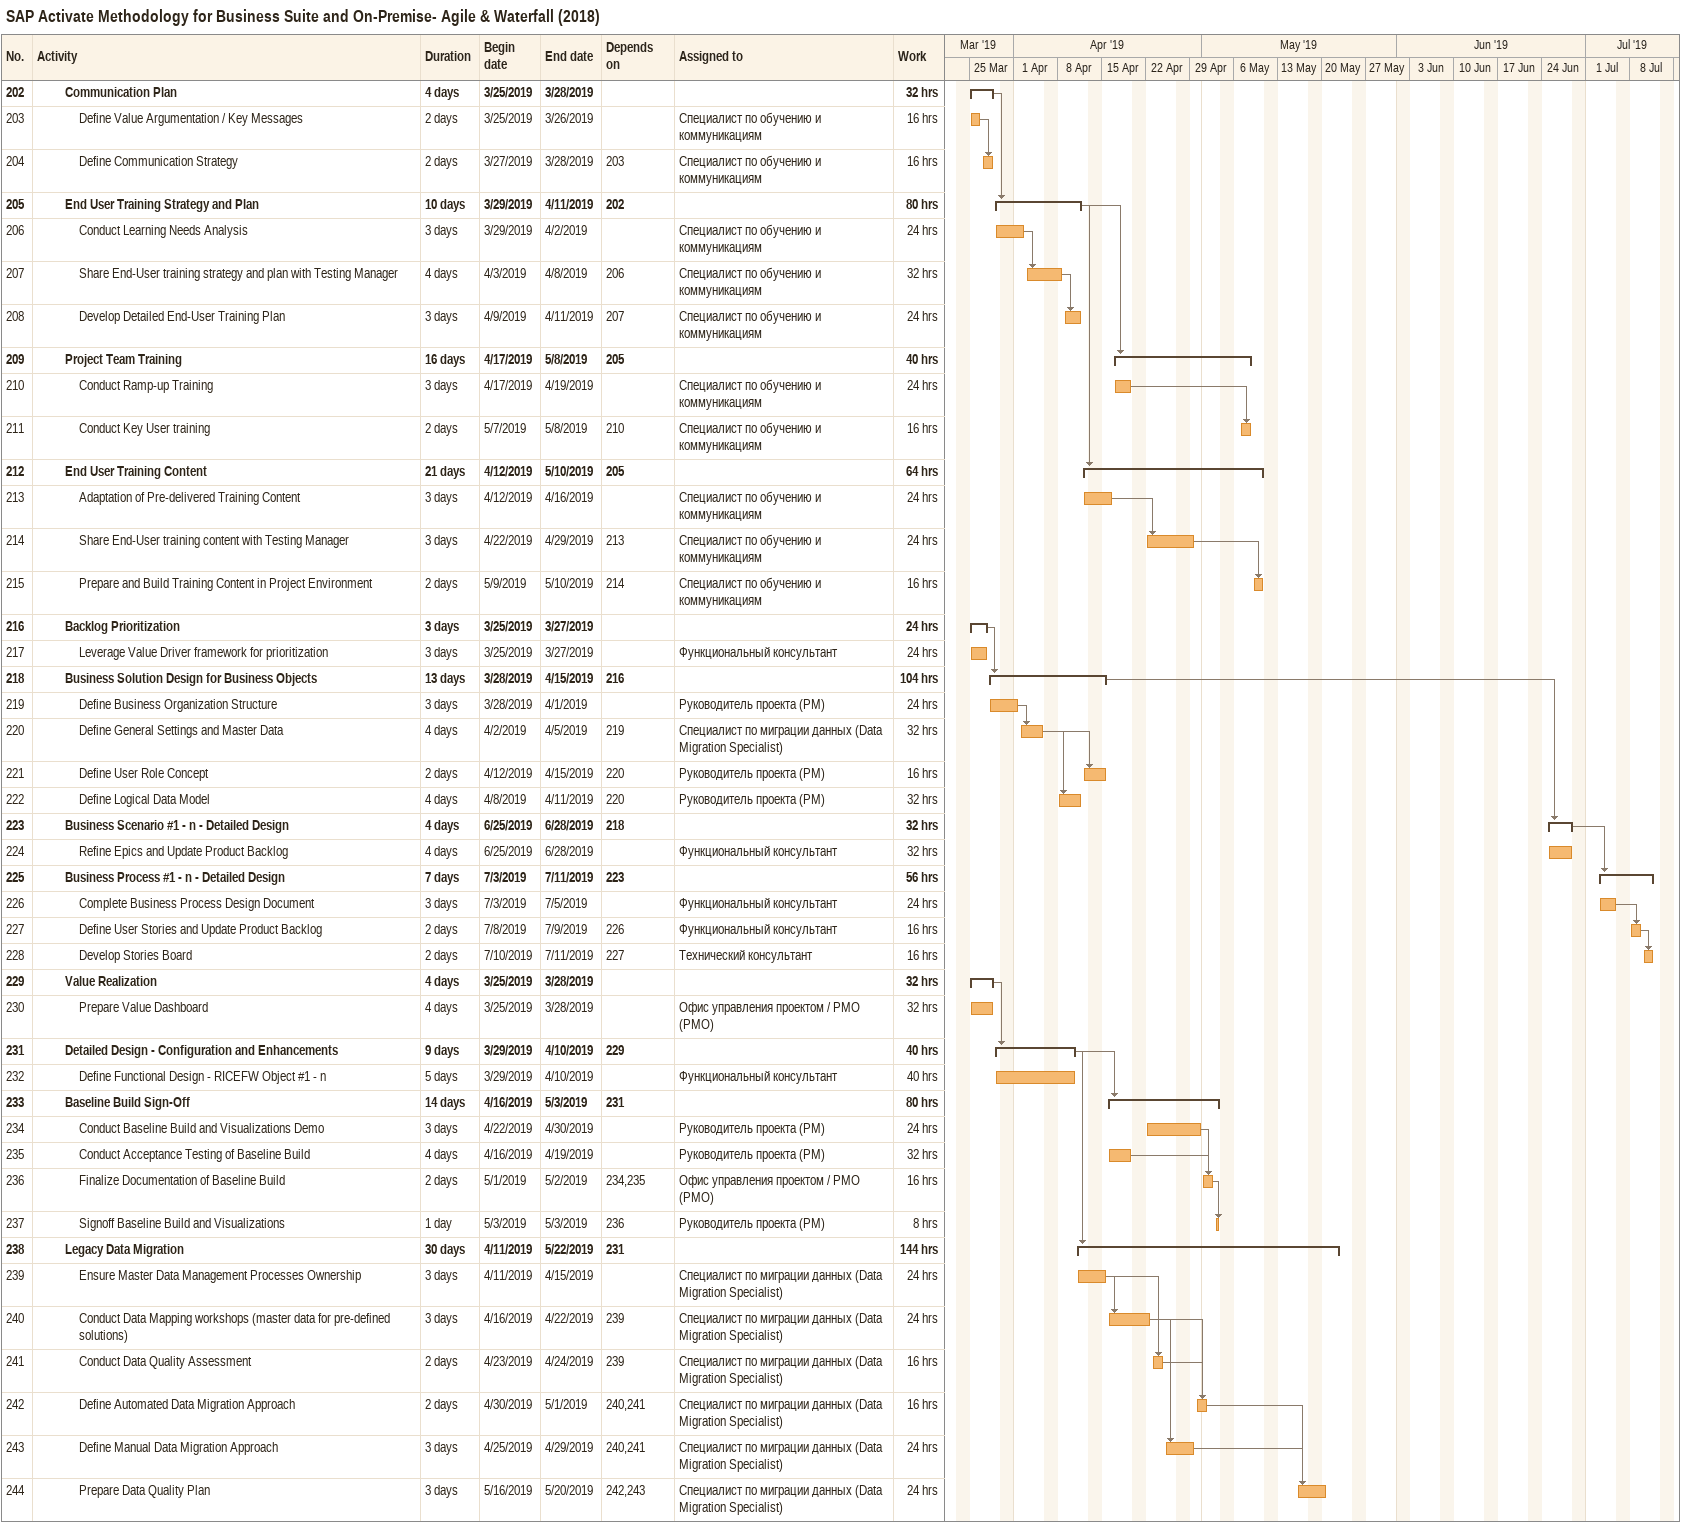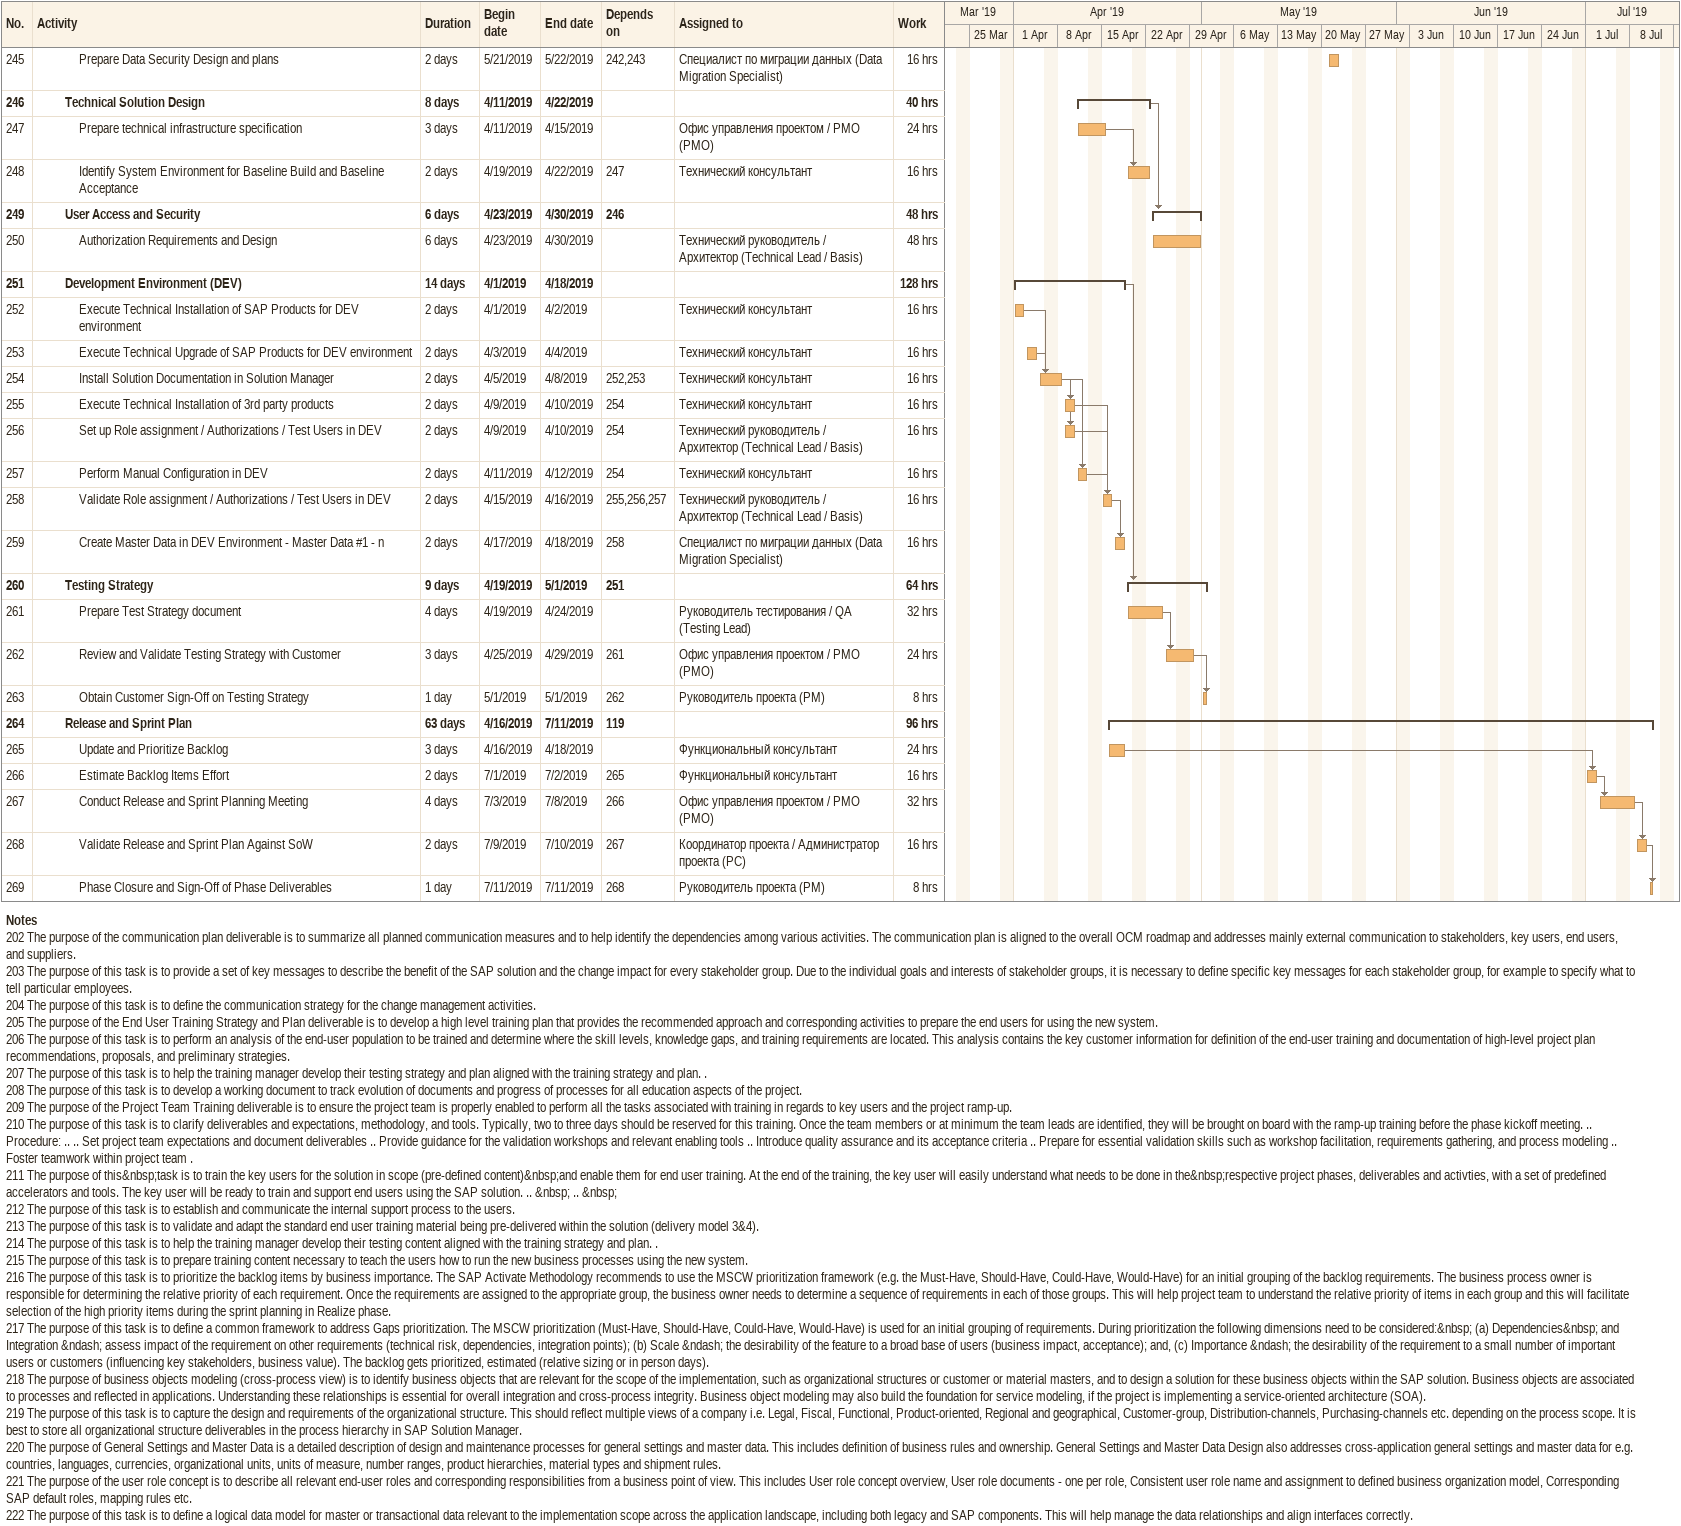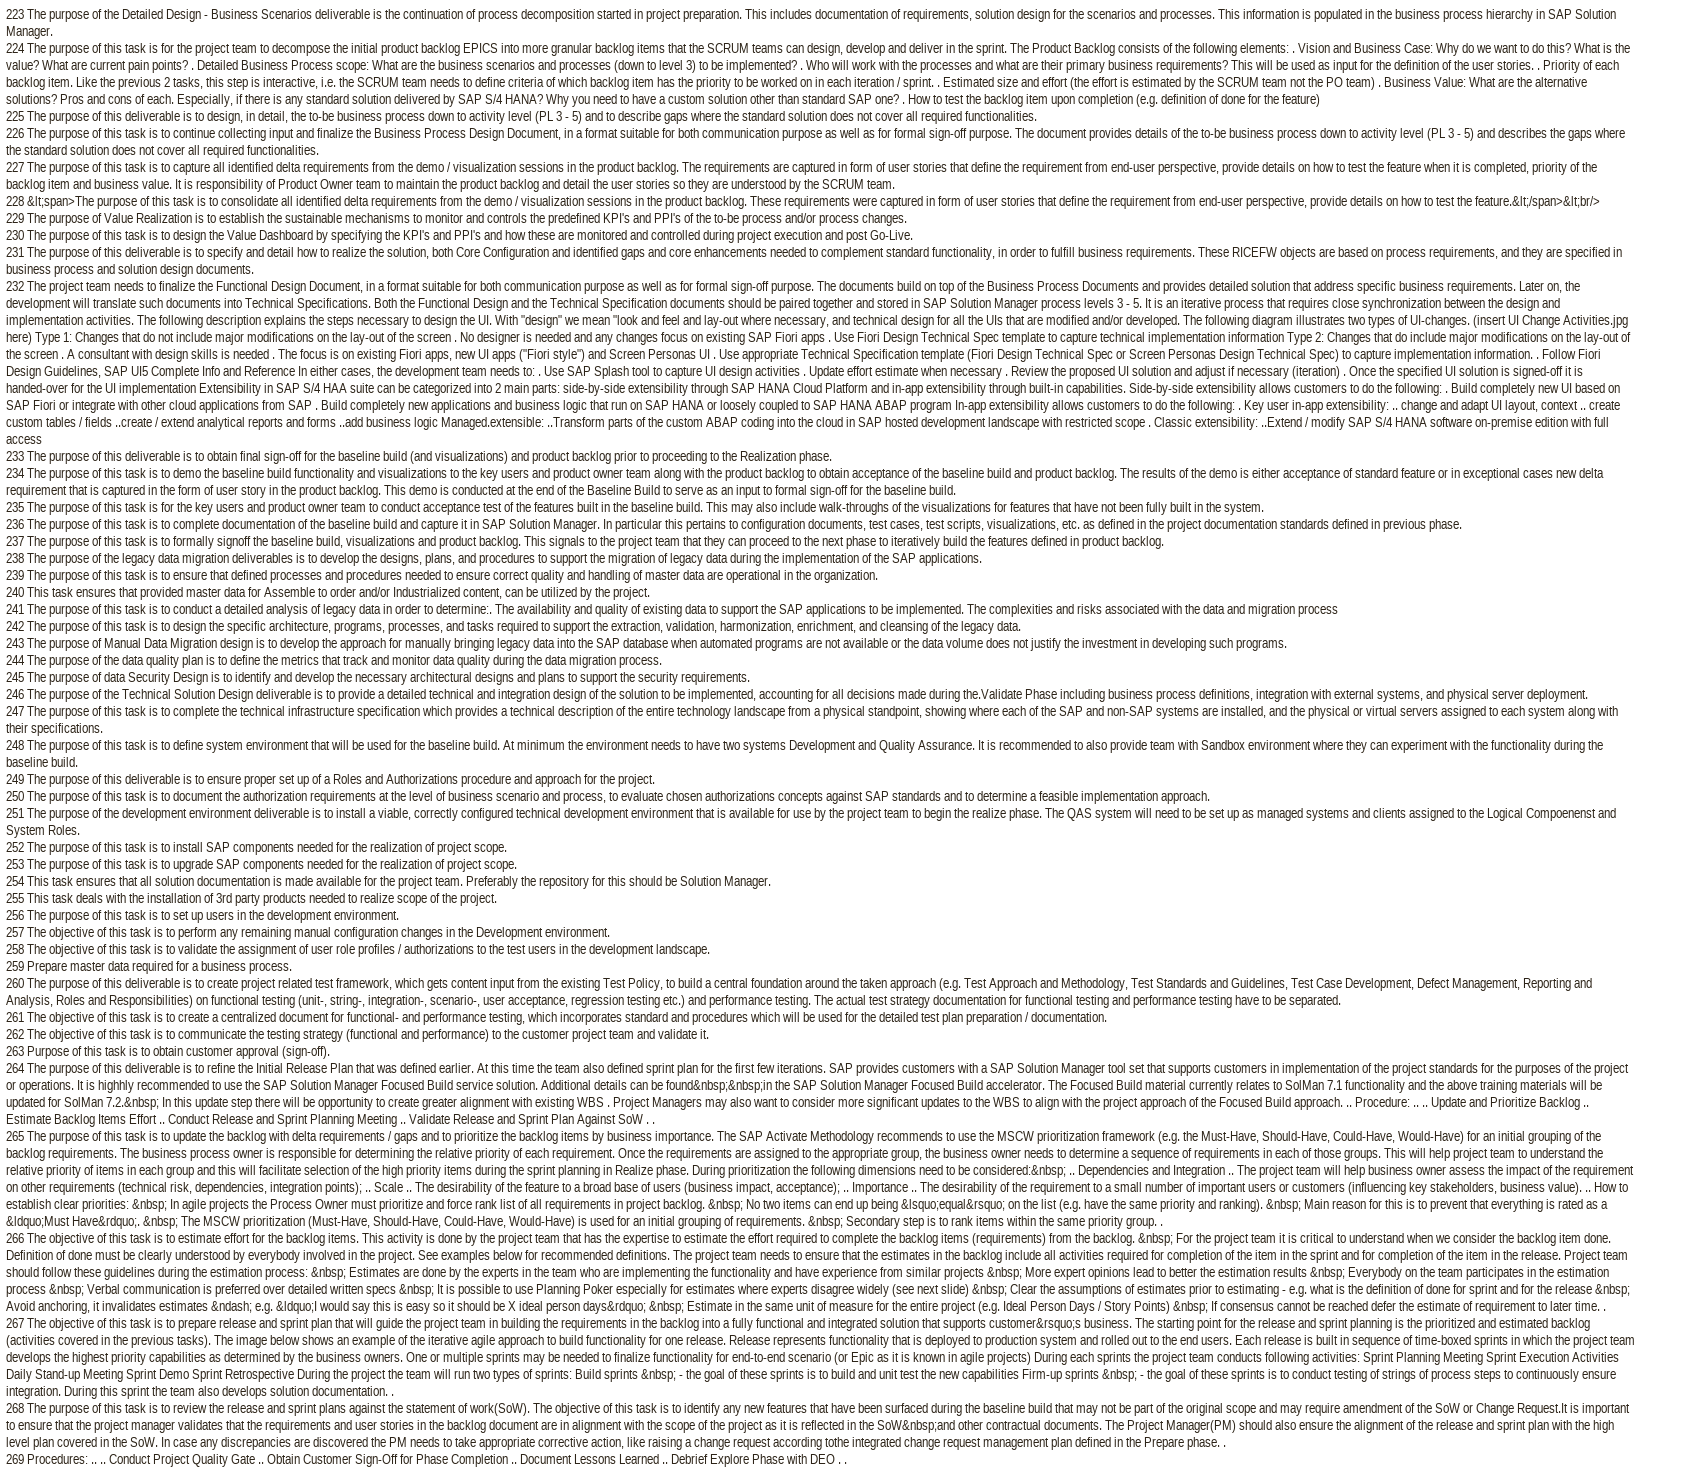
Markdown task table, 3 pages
SAP Activate Methodology for Business Suite and On-Premise- Agile & Waterfall (2018)

| ID | Level | Task | Duration | Start | Finish | Predecessors | Resources | Work (h) |
|---|---|---|---|---|---|---|---|---|
| 202 | 3 | **Communication Plan** | 4d | 2019-03-25 | 2019-03-28 |  |  | 32 |
| 203 | 4 | Define Value Argumentation / Key Messages | 2d | 2019-03-25 | 2019-03-26 |  | Специалист по обучению и коммуникациям | 16 |
| 204 | 4 | Define Communication Strategy | 2d | 2019-03-27 | 2019-03-28 | 203 | Специалист по обучению и коммуникациям | 16 |
| 205 | 3 | **End User Training Strategy and Plan** | 10d | 2019-03-29 | 2019-04-11 | 202 |  | 80 |
| 206 | 4 | Conduct Learning Needs Analysis | 3d | 2019-03-29 | 2019-04-02 |  | Специалист по обучению и коммуникациям | 24 |
| 207 | 4 | Share End-User training strategy and plan with Testing Manager | 4d | 2019-04-03 | 2019-04-08 | 206 | Специалист по обучению и коммуникациям | 32 |
| 208 | 4 | Develop Detailed End-User Training Plan | 3d | 2019-04-09 | 2019-04-11 | 207 | Специалист по обучению и коммуникациям | 24 |
| 209 | 3 | **Project Team Training** | 16d | 2019-04-17 | 2019-05-08 | 205 |  | 40 |
| 210 | 4 | Conduct Ramp-up Training | 3d | 2019-04-17 | 2019-04-19 |  | Специалист по обучению и коммуникациям | 24 |
| 211 | 4 | Conduct Key User training | 2d | 2019-05-07 | 2019-05-08 | 210 | Специалист по обучению и коммуникациям | 16 |
| 212 | 3 | **End User Training Content** | 21d | 2019-04-12 | 2019-05-10 | 205 |  | 64 |
| 213 | 4 | Adaptation of Pre-delivered Training Content | 3d | 2019-04-12 | 2019-04-16 |  | Специалист по обучению и коммуникациям | 24 |
| 214 | 4 | Share End-User training content with Testing Manager | 3d | 2019-04-22 | 2019-04-29 | 213 | Специалист по обучению и коммуникациям | 24 |
| 215 | 4 | Prepare and Build Training Content in Project Environment | 2d | 2019-05-09 | 2019-05-10 | 214 | Специалист по обучению и коммуникациям | 16 |
| 216 | 3 | **Backlog Prioritization** | 3d | 2019-03-25 | 2019-03-27 |  |  | 24 |
| 217 | 4 | Leverage Value Driver framework for prioritization | 3d | 2019-03-25 | 2019-03-27 |  | Функциональный консультант | 24 |
| 218 | 3 | **Business Solution Design for Business Objects** | 13d | 2019-03-28 | 2019-04-15 | 216 |  | 104 |
| 219 | 4 | Define Business Organization Structure | 3d | 2019-03-28 | 2019-04-01 |  | Руководитель проекта (PM) | 24 |
| 220 | 4 | Define General Settings and Master Data | 4d | 2019-04-02 | 2019-04-05 | 219 | Специалист по миграции данных (Data Migration Specialist) | 32 |
| 221 | 4 | Define User Role Concept | 2d | 2019-04-12 | 2019-04-15 | 220 | Руководитель проекта (PM) | 16 |
| 222 | 4 | Define Logical Data Model | 4d | 2019-04-08 | 2019-04-11 | 220 | Руководитель проекта (PM) | 32 |
| 223 | 3 | **Business Scenario #1 - n - Detailed Design** | 4d | 2019-06-25 | 2019-06-28 | 218 |  | 32 |
| 224 | 4 | Refine Epics and Update Product Backlog | 4d | 2019-06-25 | 2019-06-28 |  | Функциональный консультант | 32 |
| 225 | 3 | **Business Process #1 - n - Detailed Design** | 7d | 2019-07-03 | 2019-07-11 | 223 |  | 56 |
| 226 | 4 | Complete Business Process Design Document | 3d | 2019-07-03 | 2019-07-05 |  | Функциональный консультант | 24 |
| 227 | 4 | Define User Stories and Update Product Backlog | 2d | 2019-07-08 | 2019-07-09 | 226 | Функциональный консультант | 16 |
| 228 | 4 | Develop Stories Board | 2d | 2019-07-10 | 2019-07-11 | 227 | Технический консультант | 16 |
| 229 | 3 | **Value Realization** | 4d | 2019-03-25 | 2019-03-28 |  |  | 32 |
| 230 | 4 | Prepare Value Dashboard | 4d | 2019-03-25 | 2019-03-28 |  | Офис управления проектом / PMO (PMO) | 32 |
| 231 | 3 | **Detailed Design - Configuration and Enhancements** | 9d | 2019-03-29 | 2019-04-10 | 229 |  | 40 |
| 232 | 4 | Define Functional Design - RICEFW Object #1 - n | 5d | 2019-03-29 | 2019-04-10 |  | Функциональный консультант | 40 |
| 233 | 3 | **Baseline Build Sign-Off** | 14d | 2019-04-16 | 2019-05-03 | 231 |  | 80 |
| 234 | 4 | Conduct Baseline Build and Visualizations Demo | 3d | 2019-04-22 | 2019-04-30 |  | Руководитель проекта (PM) | 24 |
| 235 | 4 | Conduct Acceptance Testing of Baseline Build | 4d | 2019-04-16 | 2019-04-19 |  | Руководитель проекта (PM) | 32 |
| 236 | 4 | Finalize Documentation of Baseline Build | 2d | 2019-05-01 | 2019-05-02 | 234, 235 | Офис управления проектом / PMO (PMO) | 16 |
| 237 | 4 | Signoff Baseline Build and Visualizations | 1d | 2019-05-03 | 2019-05-03 | 236 | Руководитель проекта (PM) | 8 |
| 238 | 3 | **Legacy Data Migration** | 30d | 2019-04-11 | 2019-05-22 | 231 |  | 144 |
| 239 | 4 | Ensure Master Data Management Processes Ownership | 3d | 2019-04-11 | 2019-04-15 |  | Специалист по миграции данных (Data Migration Specialist) | 24 |
| 240 | 4 | Conduct Data Mapping workshops (master data for pre-defined solutions) | 3d | 2019-04-16 | 2019-04-22 | 239 | Специалист по миграции данных (Data Migration Specialist) | 24 |
| 241 | 4 | Conduct Data Quality Assessment | 2d | 2019-04-23 | 2019-04-24 | 239 | Специалист по миграции данных (Data Migration Specialist) | 16 |
| 242 | 4 | Define Automated Data Migration Approach | 2d | 2019-04-30 | 2019-05-01 | 240, 241 | Специалист по миграции данных (Data Migration Specialist) | 16 |
| 243 | 4 | Define Manual Data Migration Approach | 3d | 2019-04-25 | 2019-04-29 | 240, 241 | Специалист по миграции данных (Data Migration Specialist) | 24 |
| 244 | 4 | Prepare Data Quality Plan | 3d | 2019-05-16 | 2019-05-20 | 242, 243 | Специалист по миграции данных (Data Migration Specialist) | 24 |
| 245 | 4 | Prepare Data Security Design and plans | 2d | 2019-05-21 | 2019-05-22 | 242, 243 | Специалист по миграции данных (Data Migration Specialist) | 16 |
| 246 | 3 | **Technical Solution Design** | 8d | 2019-04-11 | 2019-04-22 |  |  | 40 |
| 247 | 4 | Prepare technical infrastructure specification | 3d | 2019-04-11 | 2019-04-15 |  | Офис управления проектом / PMO (PMO) | 24 |
| 248 | 4 | Identify System Environment for Baseline Build and Baseline Acceptance | 2d | 2019-04-19 | 2019-04-22 | 247 | Технический консультант | 16 |
| 249 | 3 | **User Access and Security** | 6d | 2019-04-23 | 2019-04-30 | 246 |  | 48 |
| 250 | 4 | Authorization Requirements and Design | 6d | 2019-04-23 | 2019-04-30 |  | Технический руководитель / Архитектор (Technical Lead / Basis) | 48 |
| 251 | 3 | **Development Environment (DEV)** | 14d | 2019-04-01 | 2019-04-18 |  |  | 128 |
| 252 | 4 | Execute Technical Installation of SAP Products for DEV environment | 2d | 2019-04-01 | 2019-04-02 |  | Технический консультант | 16 |
| 253 | 4 | Execute Technical Upgrade of SAP Products for DEV environment | 2d | 2019-04-03 | 2019-04-04 |  | Технический консультант | 16 |
| 254 | 4 | Install Solution Documentation in Solution Manager | 2d | 2019-04-05 | 2019-04-08 | 252, 253 | Технический консультант | 16 |
| 255 | 4 | Execute Technical Installation of 3rd party products | 2d | 2019-04-09 | 2019-04-10 | 254 | Технический консультант | 16 |
| 256 | 4 | Set up Role assignment / Authorizations / Test Users in DEV | 2d | 2019-04-09 | 2019-04-10 | 254 | Технический руководитель / Архитектор (Technical Lead / Basis) | 16 |
| 257 | 4 | Perform Manual Configuration in DEV | 2d | 2019-04-11 | 2019-04-12 | 254 | Технический консультант | 16 |
| 258 | 4 | Validate Role assignment / Authorizations / Test Users in DEV | 2d | 2019-04-15 | 2019-04-16 | 255, 256, 257 | Технический руководитель / Архитектор (Technical Lead / Basis) | 16 |
| 259 | 4 | Create Master Data in DEV Environment - Master Data #1 - n | 2d | 2019-04-17 | 2019-04-18 | 258 | Специалист по миграции данных (Data Migration Specialist) | 16 |
| 260 | 3 | **Testing Strategy** | 9d | 2019-04-19 | 2019-05-01 | 251 |  | 64 |
| 261 | 4 | Prepare Test Strategy document | 4d | 2019-04-19 | 2019-04-24 |  | Руководитель тестирования / QA (Testing Lead) | 32 |
| 262 | 4 | Review and Validate Testing Strategy with Customer | 3d | 2019-04-25 | 2019-04-29 | 261 | Офис управления проектом / PMO (PMO) | 24 |
| 263 | 4 | Obtain Customer Sign-Off on Testing Strategy | 1d | 2019-05-01 | 2019-05-01 | 262 | Руководитель проекта (PM) | 8 |
| 264 | 3 | **Release and Sprint Plan** | 63d | 2019-04-16 | 2019-07-11 | 119 |  | 96 |
| 265 | 4 | Update and Prioritize Backlog | 3d | 2019-04-16 | 2019-04-18 |  | Функциональный консультант | 24 |
| 266 | 4 | Estimate Backlog Items Effort | 2d | 2019-07-01 | 2019-07-02 | 265 | Функциональный консультант | 16 |
| 267 | 4 | Conduct Release and Sprint Planning Meeting | 4d | 2019-07-03 | 2019-07-08 | 266 | Офис управления проектом / PMO (PMO) | 32 |
| 268 | 4 | Validate Release and Sprint Plan Against SoW | 2d | 2019-07-09 | 2019-07-10 | 267 | Координатор проекта / Администратор проекта (PC) | 16 |
| 269 | 4 | Phase Closure and Sign-Off of Phase Deliverables | 1d | 2019-07-11 | 2019-07-11 | 268 | Руководитель проекта (PM) | 8 |

Notes
- 202: The purpose of the communication plan deliverable is to summarize all planned communication measures and to help identify the dependencies among various activities. The communication plan is aligned to the overall OCM roadmap and addresses mainly external communication to stakeholders, key users, end users, and suppliers.
- 203: The purpose of this task is to provide a set of key messages to describe the benefit of the SAP solution and the change impact for every stakeholder group. Due to the individual goals and interests of stakeholder groups, it is necessary to define specific key messages for each stakeholder group, for example to specify what to tell particular employees.
- 204: The purpose of this task is to define the communication strategy for the change management activities.
- 205: The purpose of the End User Training Strategy and Plan deliverable is to develop a high level training plan that provides the recommended approach and corresponding activities to prepare the end users for using the new system.
- 206: The purpose of this task is to perform an analysis of the end-user population to be trained and determine where the skill levels, knowledge gaps, and training requirements are located. This analysis contains the key customer information for definition of the end-user training and documentation of high-level project plan recommendations, proposals, and preliminary strategies.
- 207: The purpose of this task is to help the training manager develop their testing strategy and plan aligned with the training strategy and plan. .
- 208: The purpose of this task is to develop a working document to track evolution of documents and progress of processes for all education aspects of the project.
- 209: The purpose of the Project Team Training deliverable is to ensure the project team is properly enabled to perform all the tasks associated with training in regards to key users and the project ramp-up.
- 210: The purpose of this task is to clarify deliverables and expectations, methodology, and tools. Typically, two to three days should be reserved for this training. Once the team members or at minimum the team leads are identified, they will be brought on board with the ramp-up training before the phase kickoff meeting. .. Procedure: .. .. Set project team expectations and document deliverables .. Provide guidance for the validation workshops and relevant enabling tools .. Introduce quality assurance and its acceptance criteria .. Prepare for essential validation skills such as workshop facilitation, requirements gathering, and process modeling .. Foster teamwork within project team .
- 211: The purpose of this&nbsp;task is to train the key users for the solution in scope (pre-defined content)&nbsp;and enable them for end user training. At the end of the training, the key user will easily understand what needs to be done in the&nbsp;respective project phases, deliverables and activties, with a set of predefined accelerators and tools. The key user will be ready to train and support end users using the SAP solution. .. &nbsp; .. &nbsp;
- 212: The purpose of this task is to establish and communicate the internal support process to the users.
- 213: The purpose of this task is to validate and adapt the standard end user training material being pre-delivered within the solution (delivery model 3&4).
- 214: The purpose of this task is to help the training manager develop their testing content aligned with the training strategy and plan. .
- 215: The purpose of this task is to prepare training content necessary to teach the users how to run the new business processes using the new system.
- 216: The purpose of this task is to prioritize the backlog items by business importance. The SAP Activate Methodology recommends to use the MSCW prioritization framework (e.g. the Must-Have, Should-Have, Could-Have, Would-Have) for an initial grouping of the backlog requirements. The business process owner is responsible for determining the relative priority of each requirement. Once the requirements are assigned to the appropriate group, the business owner needs to determine a sequence of requirements in each of those groups. This will help project team to understand the relative priority of items in each group and this will facilitate selection of the high priority items during the sprint planning in Realize phase.
- 217: The purpose of this task is to define a common framework to address Gaps prioritization. The MSCW prioritization (Must-Have, Should-Have, Could-Have, Would-Have) is used for an initial grouping of requirements. During prioritization the following dimensions need to be considered:&nbsp; (a) Dependencies&nbsp; and Integration &ndash; assess impact of the requirement on other requirements (technical risk, dependencies, integration points); (b) Scale &ndash; the desirability of the feature to a broad base of users (business impact, acceptance); and, (c) Importance &ndash; the desirability of the requirement to a small number of important users or customers (influencing key stakeholders, business value). The backlog gets prioritized, estimated (relative sizing or in person days).
- 218: The purpose of business objects modeling (cross-process view) is to identify business objects that are relevant for the scope of the implementation, such as organizational structures or customer or material masters, and to design a solution for these business objects within the SAP solution. Business objects are associated to processes and reflected in applications. Understanding these relationships is essential for overall integration and cross-process integrity. Business object modeling may also build the foundation for service modeling, if the project is implementing a service-oriented architecture (SOA).
- 219: The purpose of this task is to capture the design and requirements of the organizational structure. This should reflect multiple views of a company i.e. Legal, Fiscal, Functional, Product-oriented, Regional and geographical, Customer-group, Distribution-channels, Purchasing-channels etc. depending on the process scope. It is best to store all organizational structure deliverables in the process hierarchy in SAP Solution Manager.
- 220: The purpose of General Settings and Master Data is a detailed description of design and maintenance processes for general settings and master data. This includes definition of business rules and ownership. General Settings and Master Data Design also addresses cross-application general settings and master data for e.g. countries, languages, currencies, organizational units, units of measure, number ranges, product hierarchies, material types and shipment rules.
- 221: The purpose of the user role concept is to describe all relevant end-user roles and corresponding responsibilities from a business point of view. This includes User role concept overview, User role documents - one per role, Consistent user role name and assignment to defined business organization model, Corresponding SAP default roles, mapping rules etc.
- 222: The purpose of this task is to define a logical data model for master or transactional data relevant to the implementation scope across the application landscape, including both legacy and SAP components. This will help manage the data relationships and align interfaces correctly.
- 223: The purpose of the Detailed Design - Business Scenarios deliverable is the continuation of process decomposition started in project preparation. This includes documentation of requirements, solution design for the scenarios and processes. This information is populated in the business process hierarchy in SAP Solution Manager.
- 224: The purpose of this task is for the project team to decompose the initial product backlog EPICS into more granular backlog items that the SCRUM teams can design, develop and deliver in the sprint. The Product Backlog consists of the following elements: . Vision and Business Case: Why do we want to do this? What is the value? What are current pain points? . Detailed Business Process scope: What are the business scenarios and processes (down to level 3) to be implemented? . Who will work with the processes and what are their primary business requirements? This will be used as input for the definition of the user stories. . Priority of each backlog item. Like the previous 2 tasks, this step is interactive, i.e. the SCRUM team needs to define criteria of which backlog item has the priority to be worked on in each iteration / sprint. . Estimated size and effort (the effort is estimated by the SCRUM team not the PO team) . Business Value: What are the alternative solutions? Pros and cons of each. Especially, if there is any standard solution delivered by SAP S/4 HANA? Why you need to have a custom solution other than standard SAP one? . How to test the backlog item upon completion (e.g. definition of done for the feature)
- 225: The purpose of this deliverable is to design, in detail, the to-be business process down to activity level (PL 3 - 5) and to describe gaps where the standard solution does not cover all required functionalities.
- 226: The purpose of this task is to continue collecting input and finalize the Business Process Design Document, in a format suitable for both communication purpose as well as for formal sign-off purpose. The document provides details of the to-be business process down to activity level (PL 3 - 5) and describes the gaps where the standard solution does not cover all required functionalities.
- 227: The purpose of this task is to capture all identified delta requirements from the demo / visualization sessions in the product backlog. The requirements are captured in form of user stories that define the requirement from end-user perspective, provide details on how to test the feature when it is completed, priority of the backlog item and business value. It is responsibility of Product Owner team to maintain the product backlog and detail the user stories so they are understood by the SCRUM team.
- 228: &lt;span>The purpose of this task is to consolidate all identified delta requirements from the demo / visualization sessions in the product backlog. These requirements were captured in form of user stories that define the requirement from end-user perspective, provide details on how to test the feature.&lt;/span>&lt;br/>
- 229: The purpose of Value Realization is to establish the sustainable mechanisms to monitor and controls the predefined KPI's and PPI's of the to-be process and/or process changes.
- 230: The purpose of this task is to design the Value Dashboard by specifying the KPI's and PPI's and how these are monitored and controlled during project execution and post Go-Live.
- 231: The purpose of this deliverable is to specify and detail how to realize the solution, both Core Configuration and identified gaps and core enhancements needed to complement standard functionality, in order to fulfill business requirements. These RICEFW objects are based on process requirements, and they are specified in business process and solution design documents.
- 232: The project team needs to finalize the Functional Design Document, in a format suitable for both communication purpose as well as for formal sign-off purpose. The documents build on top of the Business Process Documents and provides detailed solution that address specific business requirements. Later on, the development will translate such documents into Technical Specifications. Both the Functional Design and the Technical Specification documents should be paired together and stored in SAP Solution Manager process levels 3 - 5. It is an iterative process that requires close synchronization between the design and implementation activities. The following description explains the steps necessary to design the UI. With "design" we mean "look and feel and lay-out where necessary, and technical design for all the UIs that are modified and/or developed. The following diagram illustrates two types of UI-changes. (insert UI Change Activities.jpg here) Type 1: Changes that do not include major modifications on the lay-out of the screen . No designer is needed and any changes focus on existing SAP Fiori apps . Use Fiori Design Technical Spec template to capture technical implementation information Type 2: Changes that do include major modifications on the lay-out of the screen . A consultant with design skills is needed . The focus is on existing Fiori apps, new UI apps ("Fiori style") and Screen Personas UI . Use appropriate Technical Specification template (Fiori Design Technical Spec or Screen Personas Design Technical Spec) to capture implementation information. . Follow Fiori Design Guidelines, SAP UI5 Complete Info and Reference In either cases, the development team needs to: . Use SAP Splash tool to capture UI design activities . Update effort estimate when necessary . Review the proposed UI solution and adjust if necessary (iteration) . Once the specified UI solution is signed-off it is handed-over for the UI implementation Extensibility in SAP S/4 HAA suite can be categorized into 2 main parts: side-by-side extensibility through SAP HANA Cloud Platform and in-app extensibility through built-in capabilities. Side-by-side extensibility allows customers to do the following: . Build completely new UI based on SAP Fiori or integrate with other cloud applications from SAP . Build completely new applications and business logic that run on SAP HANA or loosely coupled to SAP HANA ABAP program In-app extensibility allows customers to do the following: . Key user in-app extensibility: .. change and adapt UI layout, context .. create custom tables / fields ..create / extend analytical reports and forms ..add business logic Managed.extensible: ..Transform parts of the custom ABAP coding into the cloud in SAP hosted development landscape with restricted scope . Classic extensibility: ..Extend / modify SAP S/4 HANA software on-premise edition with full access
- 233: The purpose of this deliverable is to obtain final sign-off for the baseline build (and visualizations) and product backlog prior to proceeding to the Realization phase.
- 234: The purpose of this task is to demo the baseline build functionality and visualizations to the key users and product owner team along with the product backlog to obtain acceptance of the baseline build and product backlog. The results of the demo is either acceptance of standard feature or in exceptional cases new delta requirement that is captured in the form of user story in the product backlog. This demo is conducted at the end of the Baseline Build to serve as an input to formal sign-off for the baseline build.
- 235: The purpose of this task is for the key users and product owner team to conduct acceptance test of the features built in the baseline build. This may also include walk-throughs of the visualizations for features that have not been fully built in the system.
- 236: The purpose of this task is to complete documentation of the baseline build and capture it in SAP Solution Manager. In particular this pertains to configuration documents, test cases, test scripts, visualizations, etc. as defined in the project documentation standards defined in previous phase.
- 237: The purpose of this task is to formally signoff the baseline build, visualizations and product backlog. This signals to the project team that they can proceed to the next phase to iteratively build the features defined in product backlog.
- 238: The purpose of the legacy data migration deliverables is to develop the designs, plans, and procedures to support the migration of legacy data during the implementation of the SAP applications.
- 239: The purpose of this task is to ensure that defined processes and procedures needed to ensure correct quality and handling of master data are operational in the organization.
- 240: This task ensures that provided master data for Assemble to order and/or Industrialized content, can be utilized by the project.
- 241: The purpose of this task is to conduct a detailed analysis of legacy data in order to determine:. The availability and quality of existing data to support the SAP applications to be implemented. The complexities and risks associated with the data and migration process
- 242: The purpose of this task is to design the specific architecture, programs, processes, and tasks required to support the extraction, validation, harmonization, enrichment, and cleansing of the legacy data.
- 243: The purpose of Manual Data Migration design is to develop the approach for manually bringing legacy data into the SAP database when automated programs are not available or the data volume does not justify the investment in developing such programs.
- 244: The purpose of the data quality plan is to define the metrics that track and monitor data quality during the data migration process.
- 245: The purpose of data Security Design is to identify and develop the necessary architectural designs and plans to support the security requirements.
- 246: The purpose of the Technical Solution Design deliverable is to provide a detailed technical and integration design of the solution to be implemented, accounting for all decisions made during the.Validate Phase including business process definitions, integration with external systems, and physical server deployment.
- 247: The purpose of this task is to complete the technical infrastructure specification which provides a technical description of the entire technology landscape from a physical standpoint, showing where each of the SAP and non-SAP systems are installed, and the physical or virtual servers assigned to each system along with their specifications.
- 248: The purpose of this task is to define system environment that will be used for the baseline build. At minimum the environment needs to have two systems Development and Quality Assurance. It is recommended to also provide team with Sandbox environment where they can experiment with the functionality during the baseline build.
- 249: The purpose of this deliverable is to ensure proper set up of a Roles and Authorizations procedure and approach for the project.
- 250: The purpose of this task is to document the authorization requirements at the level of business scenario and process, to evaluate chosen authorizations concepts against SAP standards and to determine a feasible implementation approach.
- 251: The purpose of the development environment deliverable is to install a viable, correctly configured technical development environment that is available for use by the project team to begin the realize phase. The QAS system will need to be set up as managed systems and clients assigned to the Logical Compoenenst and System Roles.
- 252: The purpose of this task is to install SAP components needed for the realization of project scope.
- 253: The purpose of this task is to upgrade SAP components needed for the realization of project scope.
- 254: This task ensures that all solution documentation is made available for the project team. Preferably the repository for this should be Solution Manager.
- 255: This task deals with the installation of 3rd party products needed to realize scope of the project.
- 256: The purpose of this task is to set up users in the development environment.
- 257: The objective of this task is to perform any remaining manual configuration changes in the Development environment.
- 258: The objective of this task is to validate the assignment of user role profiles / authorizations to the test users in the development landscape.
- 259: Prepare master data required for a business process.
- 260: The purpose of this deliverable is to create project related test framework, which gets content input from the existing Test Policy, to build a central foundation around the taken approach (e.g. Test Approach and Methodology, Test Standards and Guidelines, Test Case Development, Defect Management, Reporting and Analysis, Roles and Responsibilities) on functional testing (unit-, string-, integration-, scenario-, user acceptance, regression testing etc.) and performance testing. The actual test strategy documentation for functional testing and performance testing have to be separated.
- 261: The objective of this task is to create a centralized document for functional- and performance testing, which incorporates standard and procedures which will be used for the detailed test plan preparation / documentation.
- 262: The objective of this task is to communicate the testing strategy (functional and performance) to the customer project team and validate it.
- 263: Purpose of this task is to obtain customer approval (sign-off).
- 264: The purpose of this deliverable is to refine the Initial Release Plan that was defined earlier. At this time the team also defined sprint plan for the first few iterations. SAP provides customers with a SAP Solution Manager tool set that supports customers in implementation of the project standards for the purposes of the project or operations. It is highhly recommended to use the SAP Solution Manager Focused Build service solution. Additional details can be found&nbsp;&nbsp;in the SAP Solution Manager Focused Build accelerator. The Focused Build material currently relates to SolMan 7.1 functionality and the above training materials will be updated for SolMan 7.2.&nbsp; In this update step there will be opportunity to create greater alignment with existing WBS . Project Managers may also want to consider more significant updates to the WBS to align with the project approach of the Focused Build approach. .. Procedure: .. .. Update and Prioritize Backlog .. Estimate Backlog Items Effort .. Conduct Release and Sprint Planning Meeting .. Validate Release and Sprint Plan Against SoW . .
- 265: The purpose of this task is to update the backlog with delta requirements / gaps and to prioritize the backlog items by business importance. The SAP Activate Methodology recommends to use the MSCW prioritization framework (e.g. the Must-Have, Should-Have, Could-Have, Would-Have) for an initial grouping of the backlog requirements. The business process owner is responsible for determining the relative priority of each requirement. Once the requirements are assigned to the appropriate group, the business owner needs to determine a sequence of requirements in each of those groups. This will help project team to understand the relative priority of items in each group and this will facilitate selection of the high priority items during the sprint planning in Realize phase. During prioritization the following dimensions need to be considered:&nbsp; .. Dependencies and Integration .. The project team will help business owner assess the impact of the requirement on other requirements (technical risk, dependencies, integration points); .. Scale .. The desirability of the feature to a broad base of users (business impact, acceptance); .. Importance .. The desirability of the requirement to a small number of important users or customers (influencing key stakeholders, business value). .. How to establish clear priorities: &nbsp; In agile projects the Process Owner must prioritize and force rank list of all requirements in project backlog. &nbsp; No two items can end up being &lsquo;equal&rsquo; on the list (e.g. have the same priority and ranking). &nbsp; Main reason for this is to prevent that everything is rated as a &ldquo;Must Have&rdquo;. &nbsp; The MSCW prioritization (Must-Have, Should-Have, Could-Have, Would-Have) is used for an initial grouping of requirements. &nbsp; Secondary step is to rank items within the same priority group. .
- 266: The objective of this task is to estimate effort for the backlog items. This activity is done by the project team that has the expertise to estimate the effort required to complete the backlog items (requirements) from the backlog. &nbsp; For the project team it is critical to understand when we consider the backlog item done. Definition of done must be clearly understood by everybody involved in the project. See examples below for recommended definitions. The project team needs to ensure that the estimates in the backlog include all activities required for completion of the item in the sprint and for completion of the item in the release. Project team should follow these guidelines during the estimation process: &nbsp; Estimates are done by the experts in the team who are implementing the functionality and have experience from similar projects &nbsp; More expert opinions lead to better the estimation results &nbsp; Everybody on the team participates in the estimation process &nbsp; Verbal communication is preferred over detailed written specs &nbsp; It is possible to use Planning Poker especially for estimates where experts disagree widely (see next slide) &nbsp; Clear the assumptions of estimates prior to estimating - e.g. what is the definition of done for sprint and for the release &nbsp; Avoid anchoring, it invalidates estimates &ndash; e.g. &ldquo;I would say this is easy so it should be X ideal person days&rdquo; &nbsp; Estimate in the same unit of measure for the entire project (e.g. Ideal Person Days / Story Points) &nbsp; If consensus cannot be reached defer the estimate of requirement to later time. .
- 267: The objective of this task is to prepare release and sprint plan that will guide the project team in building the requirements in the backlog into a fully functional and integrated solution that supports customer&rsquo;s business. The starting point for the release and sprint planning is the prioritized and estimated backlog (activities covered in the previous tasks). The image below shows an example of the iterative agile approach to build functionality for one release. Release represents functionality that is deployed to production system and rolled out to the end users. Each release is built in sequence of time-boxed sprints in which the project team develops the highest priority capabilities as determined by the business owners. One or multiple sprints may be needed to finalize functionality for end-to-end scenario (or Epic as it is known in agile projects) During each sprints the project team conducts following activities: Sprint Planning Meeting Sprint Execution Activities Daily Stand-up Meeting Sprint Demo Sprint Retrospective During the project the team will run two types of sprints: Build sprints &nbsp; - the goal of these sprints is to build and unit test the new capabilities Firm-up sprints &nbsp; - the goal of these sprints is to conduct testing of strings of process steps to continuously ensure integration. During this sprint the team also develops solution documentation. .
- 268: The purpose of this task is to review the release and sprint plans against the statement of work(SoW). The objective of this task is to identify any new features that have been surfaced during the baseline build that may not be part of the original scope and may require amendment of the SoW or Change Request.It is important to ensure that the project manager validates that the requirements and user stories in the backlog document are in alignment with the scope of the project as it is reflected in the SoW&nbsp;and other contractual documents. The Project Manager(PM) should also ensure the alignment of the release and sprint plan with the high level plan covered in the SoW. In case any discrepancies are discovered the PM needs to take appropriate corrective action, like raising a change request according tothe integrated change request management plan defined in the Prepare phase. .
- 269: Procedures: .. .. Conduct Project Quality Gate .. Obtain Customer Sign-Off for Phase Completion .. Document Lessons Learned .. Debrief Explore Phase with DEO . .
